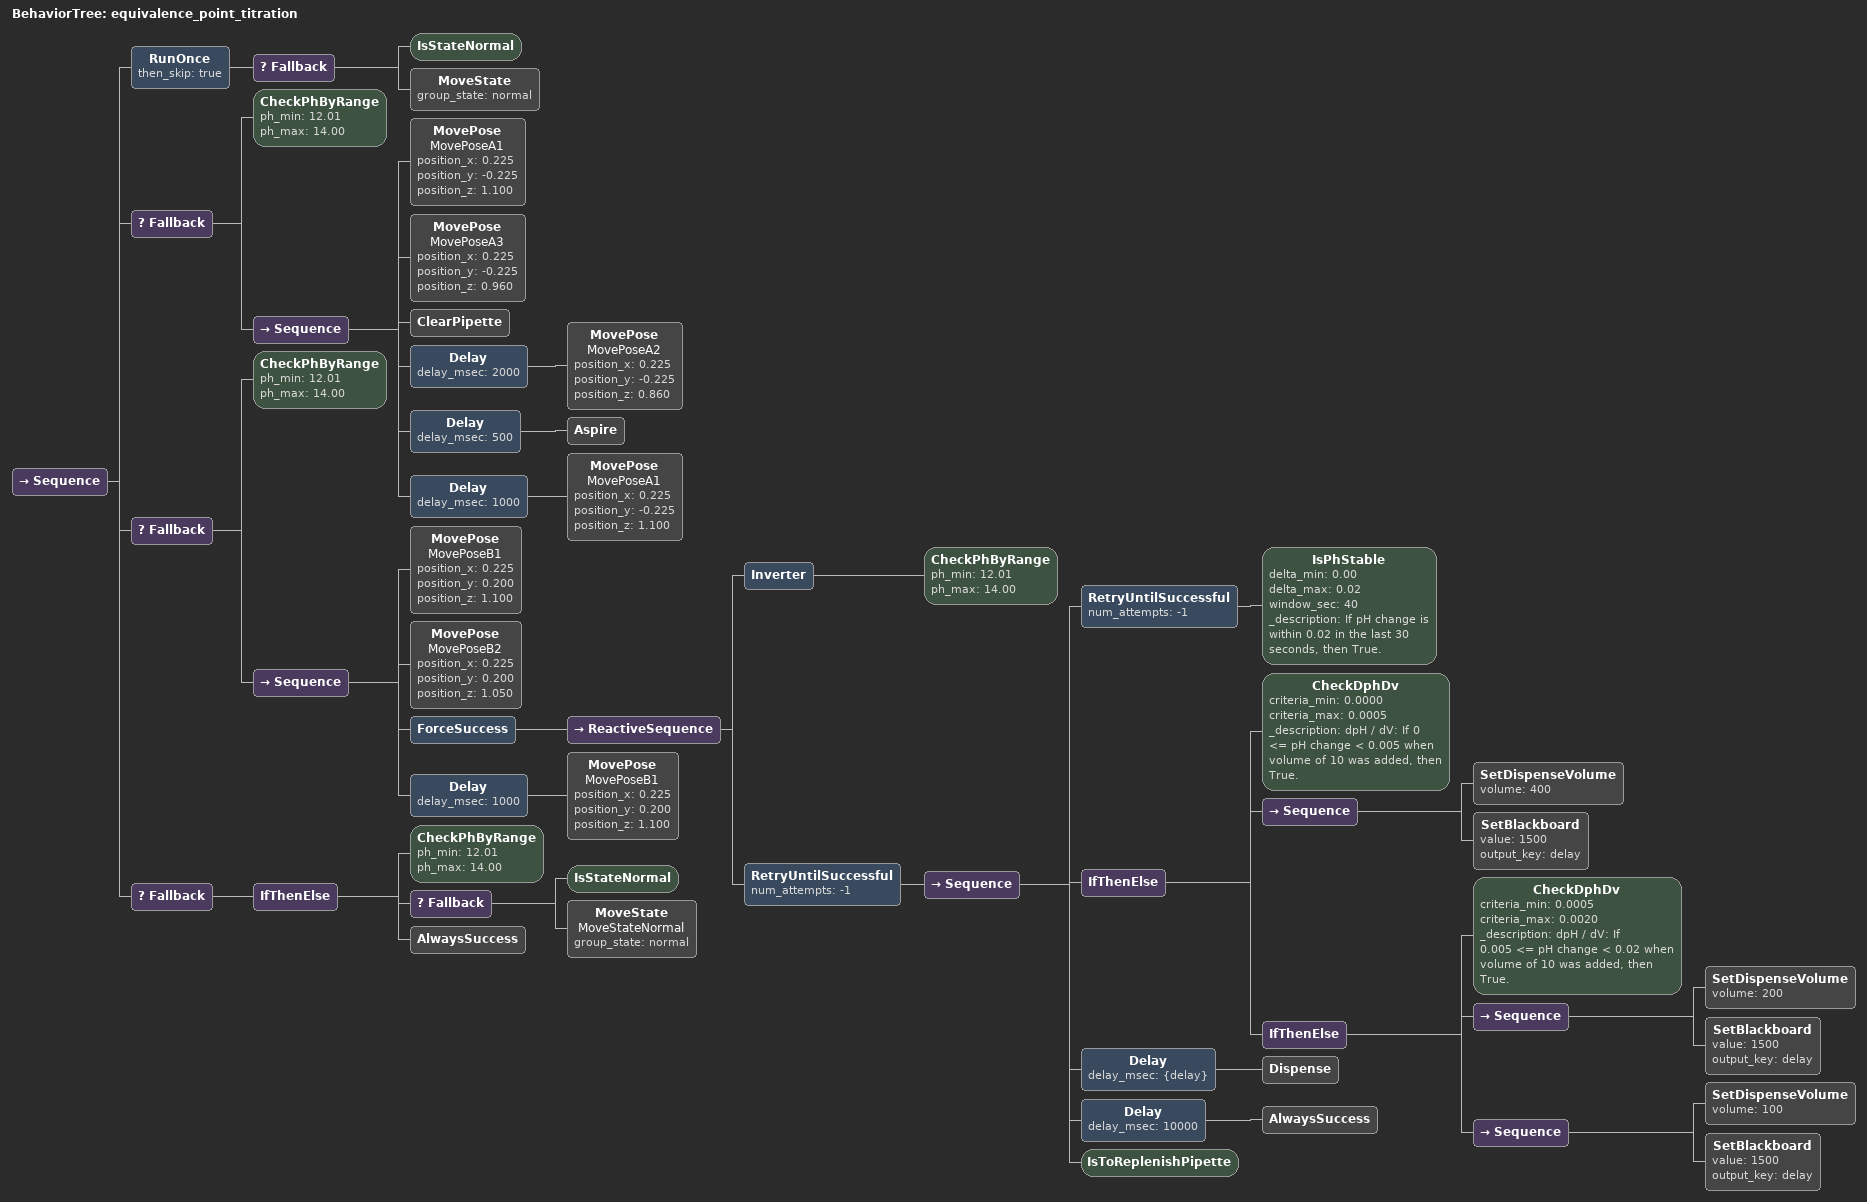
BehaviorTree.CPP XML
<?xml version="1.0" encoding="UTF-8"?>
<root BTCPP_format="4"
      main_tree_to_execute="equivalence_point_titration">
  <BehaviorTree ID="equivalence_point_titration">
    <Sequence>
      <RunOnce then_skip="true">
        <Fallback>
          <IsStateNormal/>
          <MoveState group_state="normal"/>
        </Fallback>
      </RunOnce>
      <Fallback>
        <CheckPhByRange ph_min="12.01"
                        ph_max="14.00"/>
        <Sequence>
          <MovePose name="MovePoseA1"
                    position_x="0.225"
                    position_y="-0.225"
                    position_z="1.100"/>
          <MovePose name="MovePoseA3"
                    position_x="0.225"
                    position_y="-0.225"
                    position_z="0.960"/>
          <ClearPipette/>
          <Delay delay_msec="2000">
            <MovePose name="MovePoseA2"
                      position_x="0.225"
                      position_y="-0.225"
                      position_z="0.860"/>
          </Delay>
          <Delay delay_msec="500">
            <Aspire/>
          </Delay>
          <Delay delay_msec="1000">
            <MovePose name="MovePoseA1"
                      position_x="0.225"
                      position_y="-0.225"
                      position_z="1.100"/>
          </Delay>
        </Sequence>
      </Fallback>
      <Fallback>
        <CheckPhByRange ph_min="12.01"
                        ph_max="14.00"/>
        <Sequence>
          <MovePose name="MovePoseB1"
                    position_x="0.225"
                    position_y="0.200"
                    position_z="1.100"/>
          <MovePose name="MovePoseB2"
                    position_x="0.225"
                    position_y="0.200"
                    position_z="1.050"/>
          <ForceSuccess>
            <ReactiveSequence>
              <Inverter>
                <CheckPhByRange ph_min="12.01"
                                ph_max="14.00"/>
              </Inverter>
              <RetryUntilSuccessful num_attempts="-1">
                <Sequence>
                  <RetryUntilSuccessful num_attempts="-1">
                    <IsPhStable delta_min="0.00"
                                delta_max="0.02"
                                window_sec="40"
                                _description="If pH change is within 0.02 in the last 30 seconds, then True."/>
                  </RetryUntilSuccessful>
                  <IfThenElse>
                    <CheckDphDv criteria_min="0.0000"
                                criteria_max="0.0005"
                                _description="dpH / dV:&#10;If 0 &lt;= pH change &lt; 0.005 when volume of 10 was added, then True."/>
                    <Sequence>
                      <SetDispenseVolume volume="400"/>
                      <SetBlackboard value="1500"
                                     output_key="delay"/>
                    </Sequence>
                    <IfThenElse>
                      <CheckDphDv criteria_min="0.0005"
                                  criteria_max="0.0020"
                                  _description="dpH / dV:&#10;If 0.005 &lt;= pH change &lt; 0.02 when volume of 10 was added, then True."/>
                      <Sequence>
                        <SetDispenseVolume volume="200"/>
                        <SetBlackboard value="1500"
                                       output_key="delay"/>
                      </Sequence>
                      <Sequence>
                        <SetDispenseVolume volume="100"/>
                        <SetBlackboard value="1500"
                                       output_key="delay"/>
                      </Sequence>
                    </IfThenElse>
                  </IfThenElse>
                  <Delay delay_msec="{delay}">
                    <Dispense/>
                  </Delay>
                  <Delay delay_msec="10000">
                    <AlwaysSuccess/>
                  </Delay>
                  <IsToReplenishPipette/>
                </Sequence>
              </RetryUntilSuccessful>
            </ReactiveSequence>
          </ForceSuccess>
          <Delay delay_msec="1000">
            <MovePose name="MovePoseB1"
                      position_x="0.225"
                      position_y="0.200"
                      position_z="1.100"/>
          </Delay>
        </Sequence>
      </Fallback>
      <Fallback>
        <IfThenElse>
          <CheckPhByRange ph_min="12.01"
                          ph_max="14.00"/>
          <Fallback>
            <IsStateNormal/>
            <MoveState name="MoveStateNormal"
                       group_state="normal"/>
          </Fallback>
          <AlwaysSuccess/>
        </IfThenElse>
      </Fallback>
    </Sequence>
  </BehaviorTree>

</root>
